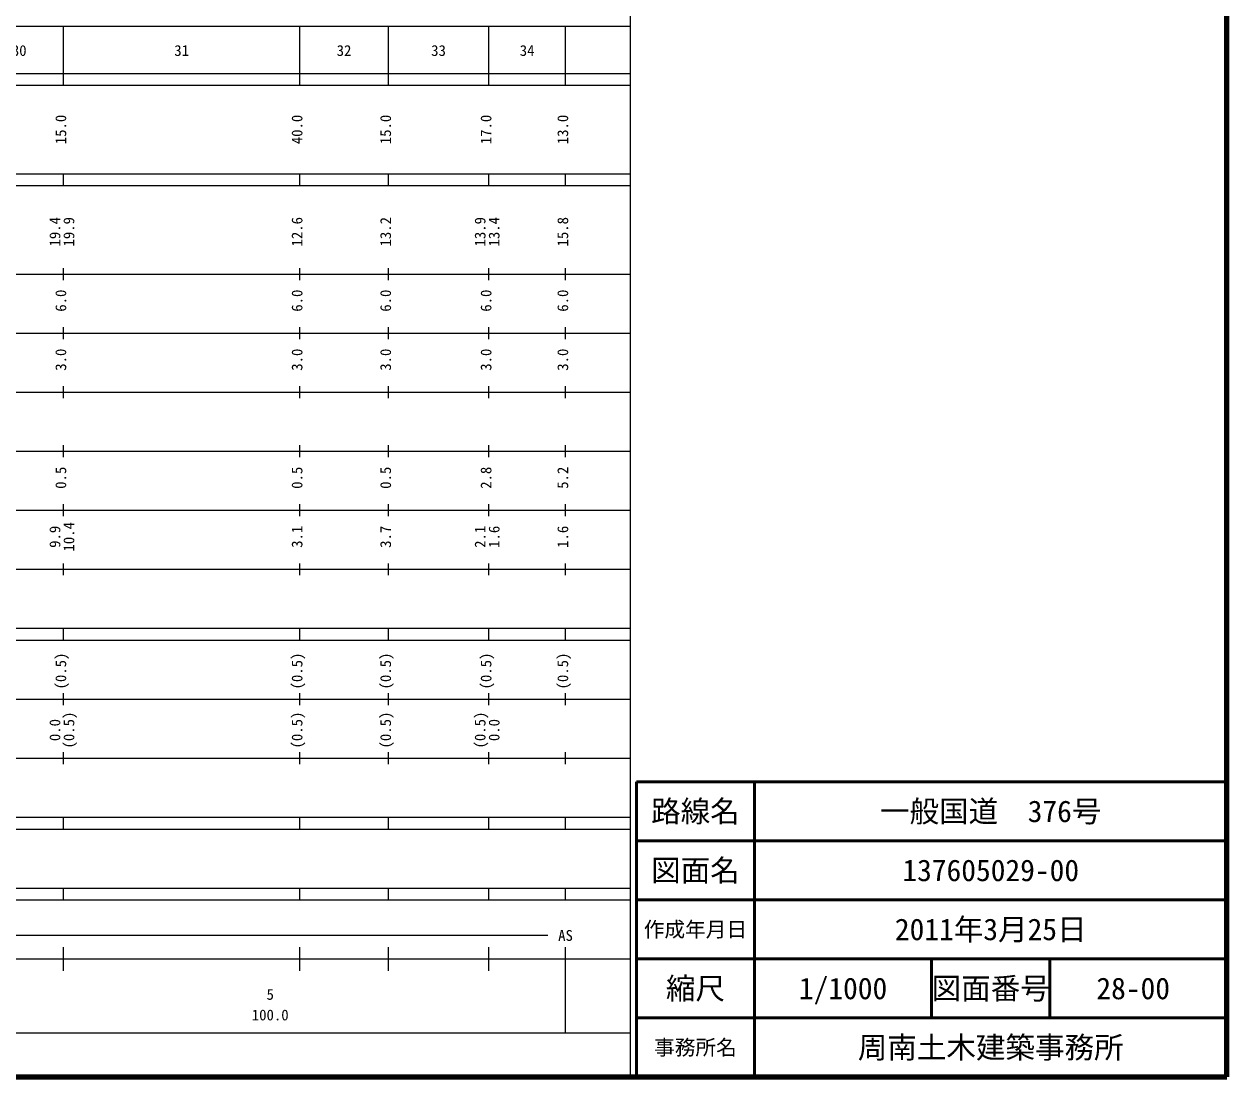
# Model space of a CAD drawing. Units: millimetres on the paper, enlarged 1000 times. Extents: x 40000 to 680000, y 20000 to 380000.
# Drawn here: x 476315 to 680000, y 20000 to 198357 of the extents above; entities that cross this region are included whole.
import ezdxf
from ezdxf.enums import TextEntityAlignment as Align

# ---------------------------------------------------------------- set-up
doc = ezdxf.new("R2010")
doc.units = ezdxf.units.MM
doc.header["$LTSCALE"] = 1000
for name, color, linetype, lineweight in [('M-TTL', 2, 'Continuous', 140), ('M-TTL-BAND', 7, 'Continuous', 25), ('M-TTL-FRAM', 2, 'Continuous', 50), ('M-TTL-LINE', 7, 'Continuous', 50)]:
    doc.layers.add(name, color=color, linetype=linetype, lineweight=lineweight)
doc.layers.add('M-TTL-TXT', color=7, linetype='Continuous')
doc.styles.add('ＭＳ ゴシック', font='')
doc.styles.get('ＭＳ ゴシック').set_extended_font_data('MS Gothic')

msp = doc.modelspace()

# ---------------------------------------------------------------- linework, layer by layer
at = {"layer": 'M-TTL'}
for p, q in [((680000, 20000), (680000, 380000)), ((40000, 20000), (680000, 20000))]:
    msp.add_line(p, q, dxfattribs=at)
at = {"layer": 'M-TTL-BAND'}
for p, q in [((579000, 20000), (579000, 370000)), ((68000, 198000), (579000, 198000)), ((483000, 188000), (483000, 198000)), ((523000, 188000), (523000, 198000)), ((538000, 188000), (538000, 198000)), ((555000, 188000), (555000, 198000)), ((568000, 188000), (568000, 198000)), ((40000, 190000), (579000, 190000)), ((40000, 188000), (579000, 188000)), ((40000, 173000), (579000, 173000)), ((483000, 171000), (483000, 173000)), ((523000, 171000), (523000, 173000)), ((538000, 171000), (538000, 173000)), ((555000, 171000), (555000, 173000)), ((568000, 171000), (568000, 173000)), ((40000, 171000), (579000, 171000)), ((483000, 155000), (483000, 157000)), ((523000, 155000), (523000, 157000)), ((538000, 155000), (538000, 157000)), ((555000, 155000), (555000, 157000)), ((568000, 155000), (568000, 157000)), ((40000, 156000), (579000, 156000)), ((483000, 145000), (483000, 147000)), ((523000, 145000), (523000, 147000)), ((538000, 145000), (538000, 147000)), ((555000, 145000), (555000, 147000)), ((568000, 145000), (568000, 147000)), ((46000, 146000), (579000, 146000)), ((483000, 135000), (483000, 137000)), ((523000, 135000), (523000, 137000)), ((538000, 135000), (538000, 137000)), ((555000, 135000), (555000, 137000)), ((568000, 135000), (568000, 137000)), ((52000, 136000), (579000, 136000)), ((483000, 125000), (483000, 127000)), ((523000, 125000), (523000, 127000)), ((538000, 125000), (538000, 127000)), ((555000, 125000), (555000, 127000)), ((568000, 125000), (568000, 127000)), ((46000, 126000), (579000, 126000)), ((483000, 115000), (483000, 117000)), ((523000, 115000), (523000, 117000)), ((538000, 115000), (538000, 117000)), ((555000, 115000), (555000, 117000)), ((568000, 115000), (568000, 117000)), ((52000, 116000), (579000, 116000)), ((46000, 106000), (579000, 106000)), ((483000, 105000), (483000, 107000)), ((523000, 105000), (523000, 107000)), ((538000, 105000), (538000, 107000)), ((555000, 105000), (555000, 107000)), ((568000, 105000), (568000, 107000)), ((40000, 96000), (579000, 96000)), ((483000, 94000), (483000, 96000)), ((523000, 94000), (523000, 96000)), ((538000, 94000), (538000, 96000)), ((555000, 94000), (555000, 96000)), ((568000, 94000), (568000, 96000)), ((40000, 94000), (579000, 94000)), ((49000, 84000), (579000, 84000)), ((483000, 83000), (483000, 85000)), ((523000, 83000), (523000, 85000)), ((538000, 83000), (538000, 85000)), ((555000, 83000), (555000, 85000)), ((568000, 83000), (568000, 85000)), ((40000, 74000), (579000, 74000)), ((483000, 73000), (483000, 75000)), ((523000, 73000), (523000, 75000)), ((538000, 73000), (538000, 75000)), ((555000, 73000), (555000, 75000)), ((568000, 73000), (568000, 75000)), ((40000, 64000), (579000, 64000)), ((483000, 62000), (483000, 64000)), ((523000, 62000), (523000, 64000)), ((538000, 62000), (538000, 64000)), ((555000, 62000), (555000, 64000)), ((568000, 62000), (568000, 64000)), ((40000, 62000), (579000, 62000)), ((40000, 52000), (579000, 52000)), ((483000, 50000), (483000, 52000)), ((523000, 50000), (523000, 52000)), ((538000, 50000), (538000, 52000)), ((555000, 50000), (555000, 52000)), ((568000, 50000), (568000, 52000)), ((40000, 50000), (579000, 50000)), ((71000, 44000), (565000, 44000)), ((483000, 38000), (483000, 42000)), ((523000, 38000), (523000, 42000)), ((538000, 38000), (538000, 42000)), ((555000, 38000), (555000, 42000)), ((568000, 27500), (568000, 42000)), ((40000, 40000), (579000, 40000)), ((68000, 27500), (579000, 27500))]:
    msp.add_line(p, q, dxfattribs=at)
at = {"layer": 'M-TTL-FRAM'}
for p, q in [((680000, 70000), (580000, 70000)), ((580000, 70000), (580000, 20000))]:
    msp.add_line(p, q, dxfattribs=at)
at = {"layer": 'M-TTL-LINE'}
for p, q in [((600000, 70000), (600000, 20000)), ((680000, 60000), (580000, 60000)), ((680000, 50000), (580000, 50000)), ((680000, 40000), (580000, 40000)), ((630000, 40000), (630000, 30000)), ((650000, 40000), (650000, 30000)), ((680000, 30000), (580000, 30000))]:
    msp.add_line(p, q, dxfattribs=at)

# ---------------------------------------------------------------- texts
at = {"layer": 'M-TTL-BAND', "style": 'ＭＳ ゴシック'}
for s, p in [('30', (475500, 192405)), ('31', (503000, 192405)), ('32', (530500, 192405)), ('33', (546500, 192405)), ('34', (561500, 192405)), ('AS', (568000, 42500)), ('5', (518000, 32523)), ('100.0', (518000, 29033))]:
    msp.add_text(s, height=1833, dxfattribs=at).set_placement(p, align=Align.BOTTOM_CENTER)
for s, p in [('15.0', (484000, 180500)), ('40.0', (524000, 180500)), ('15.0', (539000, 180500)), ('17.0', (556000, 180500)), ('13.0', (569000, 180500)), ('19.4', (483000, 163174)), ('19.9', (485370, 163174)), ('12.6', (524000, 163174)), ('13.2', (539000, 163174)), ('13.9', (555000, 163174)), ('13.4', (557370, 163174)), ('15.8', (569000, 163174)), ('6.0', (484000, 151500)), ('6.0', (524000, 151500)), ('6.0', (539000, 151500)), ('6.0', (556000, 151500)), ('6.0', (569000, 151500)), ('3.0', (484000, 141500)), ('3.0', (524000, 141500)), ('3.0', (539000, 141500)), ('3.0', (556000, 141500)), ('3.0', (569000, 141500)), ('0.5', (484000, 121500)), ('0.5', (524000, 121500)), ('0.5', (539000, 121500)), ('2.8', (556000, 121500)), ('5.2', (569000, 121500)), ('9.9', (483000, 111500)), ('10.4', (485370, 111500)), ('3.1', (524000, 111500)), ('3.7', (539000, 111500)), ('2.1', (555000, 111500)), ('1.6', (557370, 111500)), ('1.6', (569000, 111500)), ('(0.5)', (484000, 88764)), ('(0.5)', (524000, 88764)), ('(0.5)', (539000, 88764)), ('(0.5)', (556000, 88764)), ('(0.5)', (569000, 88764)), ('(0.5)', (485370, 78764)), ('(0.5)', (524000, 78764)), ('(0.5)', (539000, 78764)), ('(0.5)', (555000, 78764)), ('0.0', (483000, 78764)), ('0.0', (557370, 78764))]:
    msp.add_text(s, height=1833, rotation=90, dxfattribs=at).set_placement(p, align=Align.BOTTOM_CENTER)
at = {"layer": 'M-TTL-TXT', "style": 'ＭＳ ゴシック'}
for s, height, p in [('路線名', 3666, (590000, 65000)), ('路線名', 3666, (590000, 65000)), ('一般国道\u3000376号', 3666, (640000, 65000)), ('図面名', 3666, (590000, 55000)), ('図面名', 3666, (590000, 55000)), ('137605029-00', 3666, (640000, 55000)), ('2011年3月25日', 3666, (640000, 45000)), ('作成年月日', 2566, (590000, 45000)), ('作成年月日', 2566, (590000, 45000)), ('縮尺', 3666, (590000, 35000)), ('縮尺', 3666, (590000, 35000)), ('1/1000', 3666, (615000, 35000)), ('図面番号', 3666, (640000, 35000)), ('図面番号', 3666, (640000, 35000)), ('28-00', 3666, (664125, 35000)), ('事務所名', 2566, (590000, 25000)), ('事務所名', 2566, (590000, 25000)), ('周南土木建築事務所', 3666, (640000, 25000))]:
    msp.add_text(s, height=height, dxfattribs=at).set_placement(p, align=Align.MIDDLE_CENTER)

doc.saveas('drawing.dxf')
